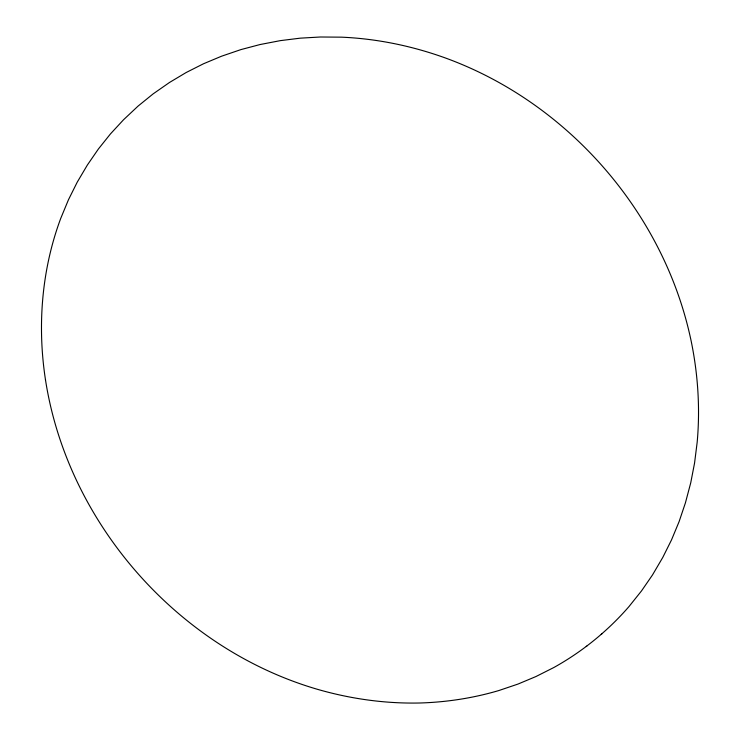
<?xml version="1.0" encoding="UTF-8"?>
<svg xmlns="http://www.w3.org/2000/svg" width="740" height="740" viewBox="0 0 740 740"><rect width="100%" height="100%" fill="white"/><g stroke="black" fill="none" stroke-linecap="round" stroke-linejoin="round"><path stroke-width="1.11" d="M45.455 379.639C67.599 523.162 177.84 648.407 317.118 689.218L317.414 689.301C350.594 698.893 385.142 703.74 419.7 703L420.117 702.991C446.766 702.177 473.295 698.088 498.88 690.531L517.945 684.084L535.963 676.536L553.788 667.545C582.149 651.783 607.707 631.091 628.972 606.587L641.488 590.936L652.504 574.943L662.781 557.423L671.522 539.895L679.08 521.682L685.416 502.876L690.735 482.813L694.564 463.046L697.182 442.159C700.299 407.648 697.903 372.757 690.707 338.883L690.559 338.282C662.929 210.974 566.47 101.436 443.917 57.443L443.353 57.248C410.608 45.64 376.225 38.656 341.501 37.166L320.383 37L300.218 38.166L280.34 40.635L260.027 44.548L240.916 49.599L221.575 56.203L203.546 63.751L186.184 72.511L169.543 82.445L153.125 93.888L138.13 106.042L123.58 119.713L110.473 133.894L98.383 149.018L87.376 165.011L77.191 182.234L68.45 199.781L60.717 218.439C41.634 269.665 37.185 325.748 45.455 379.639L45.51 379.953M586.274 646.547L586.792 646.131M601.269 634.393L601.787 633.967"/></g></svg>
